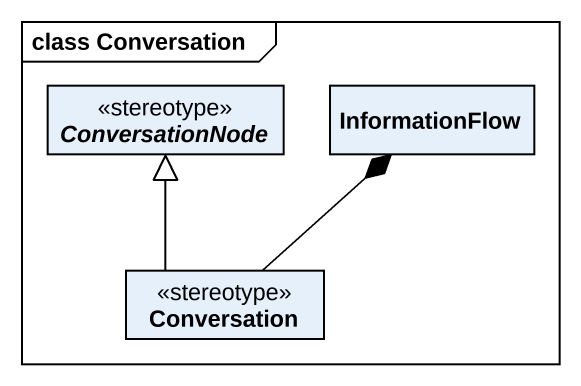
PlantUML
@startuml
mainframe class Conversation
hide circle
hide empty members
abstract class ConversationNode <<stereotype>>
class InformationFlow
class Conversation <<stereotype>>
Conversation -up-|> ConversationNode
Conversation -up-* InformationFlow
@enduml
